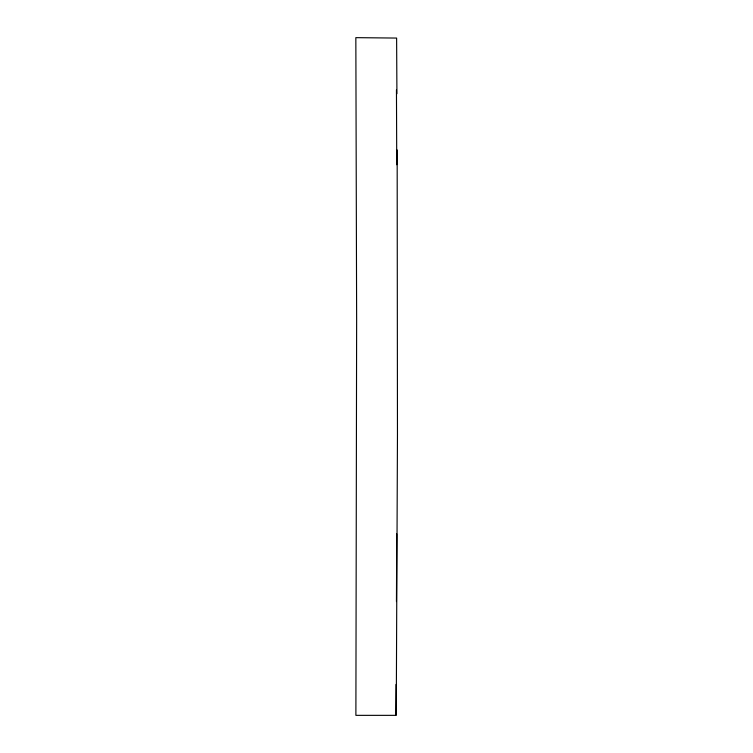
<?xml version="1.0" encoding="UTF-8"?>
<svg xmlns="http://www.w3.org/2000/svg" width="753" height="753" viewBox="0 0 753 753"><rect width="100%" height="100%" fill="white"/><g stroke="black" fill="none" stroke-linecap="round" stroke-linejoin="round"><path stroke-width="1.13" d="M396.916 93.73L396.615 38.064L355.84 37.65L356.64 320.232L355.887 715.35L396.257 715.35L397.462 434.905L397.16 149.941M396.454 89.983A1369.359 31.532 90 0 1 396.737 164.747M396.718 533.849A1369.359 31.532 90 0 1 396.454 601.581M396.031 684.449A1369.359 31.532 90 0 1 395.843 714.936"/></g></svg>
